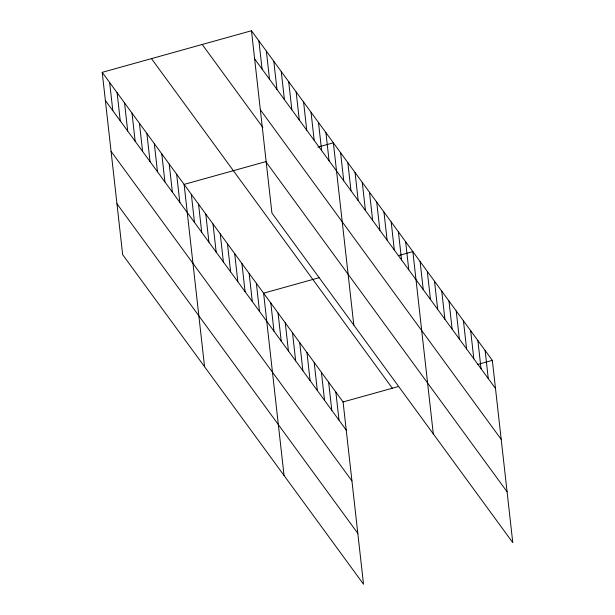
<?xml version="1.0" encoding="UTF-8"?>
<svg xmlns="http://www.w3.org/2000/svg" width="615" height="615" viewBox="0 0 615 615"><rect width="100%" height="100%" fill="white"/><g stroke="black" fill="none" stroke-linecap="round" stroke-linejoin="round"><path stroke-width="0.92" d="M102.213 72.347L343.078 401.949L363.526 584.25L122.662 254.641L102.213 72.347L251.474 30.75L492.338 360.359L512.787 542.653L271.922 213.051L251.474 30.75M266.303 161.507L184.108 184.408L204.557 366.709M317.863 147.139L333.368 142.818L353.817 325.112M319.085 277.719L263.597 293.178L284.045 475.48M398.259 255.656L412.857 251.589L433.298 433.882M343.078 401.949L398.566 386.489M477.747 364.426L492.338 360.359M254.625 58.879L495.498 388.48M260.329 109.754L501.202 439.364M202.212 44.472L262.836 127.436M266.21 162.168L507.083 491.777M151.467 58.617L392.339 388.226M105.365 100.468L346.237 430.077M111.077 151.344L351.941 480.953M116.95 203.765L357.822 533.374M485.112 350.473L488.272 378.594M477.886 340.579L481.045 368.708M470.66 330.693L473.819 358.822M463.433 320.807L466.593 348.928M456.207 310.913L459.367 339.042M448.981 301.027L452.14 329.156M441.755 291.141L444.914 319.27M434.528 281.255L437.688 309.376M427.302 271.361L430.462 299.49M420.083 261.475L423.235 289.604M405.631 241.703L408.783 269.824M398.405 231.809L401.557 259.937M391.178 221.923L394.33 250.051M383.952 212.037L387.104 240.157M376.726 202.143L379.878 230.271M369.5 192.257L372.652 220.385M362.273 182.371L365.425 210.491M355.047 172.484L358.199 200.605M347.821 162.591L350.973 190.719M340.595 152.704L343.747 180.833M325.919 132.632L329.079 160.753M318.478 122.439L321.63 150.567M311.029 112.253L314.188 140.381M303.587 102.067L306.739 130.188M335.852 392.062L339.011 420.191M296.138 91.881L299.297 120.002M328.625 382.176L331.785 410.297M321.407 372.29L324.559 400.411M288.696 81.687L291.848 109.816M314.18 362.396L317.332 390.525M281.255 71.501L284.407 99.63M306.954 352.51L310.106 380.639M273.806 61.316L276.958 89.436M299.728 342.624L302.88 370.745M266.364 51.13L269.516 79.25M292.502 332.73L295.654 360.859M258.915 40.936L262.067 69.065M285.275 322.844L288.427 350.973M278.049 312.958L281.201 341.079M270.823 303.072L273.975 331.193M256.37 283.292L259.522 311.421M249.144 273.406L252.296 301.527M241.918 263.52L245.07 291.641M234.692 253.626L237.844 281.755M227.465 243.74L230.617 271.868M220.239 233.854L223.391 261.975M213.013 223.96L216.165 252.089M205.787 214.074L208.939 242.202M198.56 204.188L201.712 232.309M191.334 194.302L194.486 222.422M176.659 174.222L179.818 202.35M169.217 164.036L172.369 192.157M161.776 153.85L164.928 181.971M154.327 143.656L157.478 171.785M146.885 133.47L150.037 161.599M139.436 123.284L142.588 151.405M131.994 113.099L135.146 141.219M124.545 102.905L127.705 131.033M117.104 92.719L120.256 120.847M109.654 82.533L112.814 110.654"/></g></svg>
